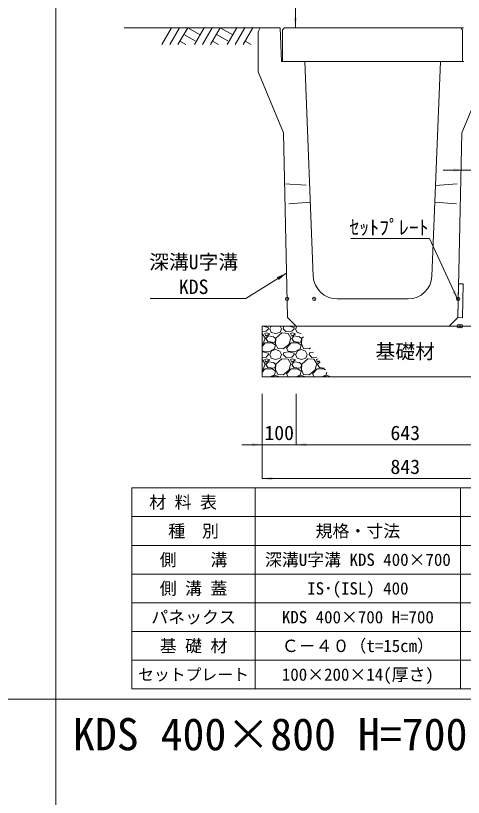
# Model space of a CAD drawing. Units: millimetres at full size. Extents: x 172874 to 217143, y 854931 to 903297.
# Drawn here: x 183556 to 184874, y 865941 to 868247 of the extents above; entities that cross this region are included whole.
import ezdxf
from ezdxf.enums import TextEntityAlignment as Align

# ---------------------------------------------------------------- set-up
doc = ezdxf.new("R2010")
doc.units = ezdxf.units.MM
doc.header["$LTSCALE"] = 20
doc.header["$PDMODE"] = 32
doc.header["$PDSIZE"] = 10
doc.linetypes.add('USER2', pattern=[4.7625, 3.175, -1.5875])
for name, color, linetype, lineweight in [('0_2', 7, 'Continuous', 20), ('Defpoints_3', 8, 'Continuous', 0), ('セットプレート', 3, 'Continuous', 13), ('図枠', 5, 'Continuous', 13), ('基礎材', 7, 'Continuous', 15), ('寸法・材料表', 7, 'Continuous', 13), ('寸法線', 7, 'Continuous', 13), ('引出線', 4, 'Continuous', 13), ('本体', 2, 'Continuous', 13), ('補助線', 8, 'Continuous', 13), ('ﾊｯﾁﾝｸﾞ', 7, 'Continuous', 5)]:
    doc.layers.add(name, color=color, linetype=linetype, lineweight=lineweight)
doc.layers.add('文字', color=7, linetype='Continuous')
doc.styles.add('ＭＳ ゴシック', font='')
doc.styles.get('ＭＳ ゴシック').set_extended_font_data('MS Gothic')

# ---------------------------------------------------------------- blocks, each defined once
blk = doc.blocks.new('filled_arrow')
at = {"color": 0, "linetype": 'Continuous', "lineweight": -2}
blk.add_solid([(7.5, 1.25), (0, 0), (7.5, -1.25)], dxfattribs=at)

msp = doc.modelspace()

# ---------------------------------------------------------------- linework, layer by layer
at = {"layer": '0_2'}
msp.add_line((184275.7, 868211.42), (183875.7, 868211.42), dxfattribs=at)
at = {"layer": 'Defpoints_3'}
for p, q in [((183898.25, 866854.4), (185837.15, 866854.4)), ((183898.25, 866854.4), (183898.25, 866769.22)), ((184261.25, 866854.4), (184261.25, 866769.22)), ((184866.25, 866854.4), (184866.25, 866769.22))]:
    msp.add_line(p, q, dxfattribs=at)
at = {"layer": 'セットプレート'}
msp.add_lwpolyline([(184858.02, 867356.42), (184872.02, 867356.12), (184874.16, 867456.09), (184860.16, 867456.39)], close=True, dxfattribs=at)
at = {"layer": '図枠'}
for p, q in [((183674.21, 874031.02), (183674.21, 854931.02)), ((172874.21, 866231.02), (193274.21, 866231.02))]:
    msp.add_line(p, q, dxfattribs=at)
at = {"layer": '基礎材'}
for p, q in [((184281.92, 867331.42), (185124.7, 867331.42)), ((184281.92, 867331.42), (184281.92, 867181.42)), ((184281.92, 867181.42), (185124.7, 867181.42))]:
    msp.add_line(p, q, dxfattribs=at)
at = {"layer": '寸法・材料表'}
for p, q in [((183898.25, 866769.22), (185837.15, 866769.22)), ((183898.25, 866769.22), (183898.25, 866261.02)), ((184261.25, 866769.22), (184261.25, 866261.02)), ((184866.25, 866769.22), (184866.25, 866261.02)), ((183898.25, 866684.52), (185837.15, 866684.52)), ((183898.25, 866599.82), (185837.15, 866599.82)), ((183898.25, 866515.12), (185837.15, 866515.12)), ((183898.25, 866430.42), (185837.15, 866430.42)), ((183898.25, 866345.72), (185837.15, 866345.72)), ((183898.25, 866261.02), (185837.15, 866261.02))]:
    msp.add_line(p, q, dxfattribs=at)
at = {"layer": '寸法線'}
for p, q in [((184379.7, 868211.42), (184379.7, 868911.42)), ((184874.7, 868211.42), (184379.7, 868211.42)), ((185004.7, 867791.42), (184814.7, 867791.42)), ((184281.92, 867131.42), (184281.92, 866981.42)), ((184281.92, 867131.42), (184281.92, 866881.42)), ((184381.92, 867131.42), (184381.92, 866981.42)), ((184381.92, 867131.42), (184381.92, 866981.42)), ((184221.92, 866981.42), (184441.92, 866981.42)), ((184381.92, 866981.42), (185024.7, 866981.42)), ((185124.7, 866881.42), (184281.92, 866881.42))]:
    msp.add_line(p, q, dxfattribs=at)
at = {"layer": '引出線'}
for points in [[(184859.09, 867406.4), (184774.26, 867589.87), (184542.89, 867589.87)], [(184353.58, 867487.24), (184233.37, 867412.95), (183951.84, 867412.95)]]:
    msp.add_lwpolyline(points, dxfattribs=at)
at = {"layer": '本体'}
for p, q in [((184275.7, 868211.42), (184269.7, 868199.42)), ((184269.7, 868199.42), (184269.7, 868081.42)), ((184275.7, 868211.42), (184334.7, 868211.42)), ((184334.7, 868211.42), (184338.7, 868111.42)), ((184338.7, 868111.42), (184407.2, 868111.42)), ((184407.2, 868111.42), (184432.51, 867478.62)), ((184807.2, 868111.42), (184781.89, 867478.62)), ((184807.2, 868111.42), (184875.7, 868111.42)), ((184269.7, 868081.42), (184344.7, 867901.42)), ((184944.7, 868081.42), (184869.7, 867901.42)), ((184344.7, 867901.42), (184356.38, 867356.42)), ((184869.7, 867901.42), (184858.02, 867356.42)), ((184502.46, 867411.42), (184711.95, 867411.42)), ((184356.38, 867356.42), (184381.92, 867331.42)), ((184832.49, 867331.42), (184858.02, 867356.42)), ((184381.92, 867331.42), (184832.49, 867331.42))]:
    msp.add_line(p, q, dxfattribs=at)
at = {"layer": '本体', "linetype": 'USER2'}
for p, q in [((184347.92, 867751.42), (184421.8, 867746.42)), ((184792.6, 867746.42), (184866.49, 867751.42)), ((184423.8, 867696.42), (184349.2, 867691.42)), ((184790.6, 867696.42), (184865.2, 867691.42))]:
    msp.add_line(p, q, dxfattribs=at)
at = {"layer": '本体', "lineweight": 20}
msp.add_lwpolyline([(184342.2, 868205.42), (184347.2, 868211.42), (184867.2, 868211.42), (184872.2, 868205.42), (184872.2, 868111.42), (184342.2, 868111.42)], close=True, dxfattribs=at)
at = {"layer": '本体'}
for centre, start, end in [((184502.46, 867481.42), 182.29061, 270), ((184711.95, 867481.42), 270, 357.70939)]:
    msp.add_arc(centre, 70, start, end, dxfattribs=at)
at = {"layer": '補助線'}
for p in [(184355.2, 867411.42), (184435.2, 867411.42), (184859.2, 867411.42), (184860.7, 867331.42), (184867.7, 867331.42), (184867.7, 867331.42)]:
    msp.add_point(p, dxfattribs=at)
at = {"layer": 'ﾊｯﾁﾝｸﾞ', "lineweight": 9}
for p, q in [((184015.14, 868211.42), (183986.49, 868161.8)), ((184038.76, 868211.42), (184010.11, 868161.8)), ((184062.39, 868211.42), (184033.74, 868161.8)), ((184062.39, 868211.42), (184098.95, 868190.31)), ((184111.14, 868211.42), (184082.49, 868161.8)), ((184134.76, 868211.42), (184106.11, 868161.8)), ((184158.38, 868211.42), (184129.74, 868161.8)), ((184158.38, 868211.42), (184194.95, 868190.31)), ((184207.14, 868211.42), (184178.49, 868161.8)), ((184230.76, 868211.42), (184202.11, 868161.8)), ((184254.38, 868211.42), (184225.74, 868161.8)), ((184050.96, 868191.64), (184084.38, 868172.35)), ((184146.96, 868191.64), (184180.38, 868172.35)), ((184039.54, 868171.85), (184056.95, 868161.8)), ((184135.54, 868171.85), (184152.96, 868161.8)), ((184231.54, 868171.85), (184248.95, 868161.8))]:
    msp.add_line(p, q, dxfattribs=at)
at = {"layer": 'ﾊｯﾁﾝｸﾞ'}
for p, q in [((184284.22, 867331.19), (184281.92, 867330.95)), ((184299.46, 867327.38), (184284.22, 867331.19)), ((184300.22, 867323.57), (184293.36, 867315.95)), ((184300.22, 867323.57), (184299.46, 867327.38)), ((184304.03, 867323.57), (184308.6, 867312.9)), ((184304.79, 867323.57), (184308.16, 867331.42)), ((184334.51, 867312.9), (184338.32, 867323.57)), ((184334.7, 867331.42), (184338.32, 867323.57)), ((184343.65, 867323.57), (184345.94, 867329.67)), ((184352.04, 867314.43), (184343.65, 867323.57)), ((184360.42, 867331.19), (184345.94, 867329.67)), ((184375.66, 867327.38), (184360.42, 867331.19)), ((184376.42, 867323.57), (184369.56, 867315.95)), ((184376.42, 867323.57), (184375.66, 867327.38)), ((184380.23, 867323.57), (184384.8, 867312.9)), ((184380.99, 867323.57), (184383.4, 867329.19)), ((184293.36, 867315.95), (184281.92, 867314.96)), ((184281.93, 867309.86), (184281.92, 867309.86)), ((184290.31, 867296.14), (184281.93, 867309.86)), ((184294.89, 867311.38), (184289.55, 867309.09)), ((184289.55, 867309.09), (184292.6, 867301.47)), ((184292.6, 867301.47), (184304.03, 867308.33)), ((184300.22, 867302.24), (184292.6, 867294.62)), ((184304.03, 867308.33), (184294.89, 867311.38)), ((184315.46, 867299.95), (184300.22, 867302.24)), ((184308.6, 867312.9), (184321.56, 867309.09)), ((184321.56, 867294.62), (184315.46, 867299.95)), ((184321.56, 867309.09), (184334.51, 867312.9)), ((184339.84, 867311.38), (184322.32, 867295.38)), ((184358.13, 867309.86), (184339.84, 867311.38)), ((184369.56, 867315.95), (184352.04, 867314.43)), ((184366.51, 867296.14), (184358.13, 867309.86)), ((184371.09, 867311.38), (184365.75, 867309.09)), ((184365.75, 867309.09), (184368.8, 867301.47)), ((184368.8, 867301.47), (184380.23, 867308.33)), ((184376.42, 867302.24), (184368.8, 867294.62)), ((184380.23, 867308.33), (184371.09, 867311.38)), ((184391.66, 867299.95), (184376.42, 867302.24)), ((184384.8, 867312.9), (184396.57, 867309.44)), ((184397.76, 867294.62), (184391.66, 867299.95)), ((184403.13, 867299.59), (184398.52, 867295.38)), ((184281.92, 867271.48), (184291.08, 867281.66)), ((184281.92, 867275.31), (184284.22, 867277.09)), ((184284.22, 867277.09), (184290.31, 867296.14)), ((184291.08, 867281.66), (184310.89, 867281.66)), ((184292.6, 867294.62), (184298.7, 867285.47)), ((184298.7, 867285.47), (184317.75, 867283.19)), ((184310.89, 867281.66), (184320.79, 867274.8)), ((184317.75, 867283.19), (184321.56, 867290.04)), ((184320.79, 867274.8), (184317.75, 867264.14)), ((184322.32, 867295.38), (184321.56, 867279.38)), ((184321.56, 867290.04), (184321.56, 867294.62)), ((184321.56, 867279.38), (184327.65, 867264.9)), ((184343.65, 867264.14), (184360.42, 867277.09)), ((184353.56, 867266.42), (184367.28, 867281.66)), ((184360.42, 867277.09), (184366.51, 867296.14)), ((184367.28, 867281.66), (184387.09, 867281.66)), ((184368.8, 867294.62), (184374.9, 867285.47)), ((184374.9, 867285.47), (184393.95, 867283.19)), ((184387.09, 867281.66), (184396.99, 867274.8)), ((184393.95, 867283.19), (184397.76, 867290.04)), ((184396.99, 867274.8), (184393.95, 867264.14)), ((184398.52, 867295.38), (184397.76, 867279.38)), ((184397.76, 867290.04), (184397.76, 867294.62)), ((184397.76, 867279.38), (184403.85, 867264.9)), ((184282.69, 867257.28), (184281.92, 867258.61)), ((184284.22, 867254.99), (184281.92, 867254.75)), ((184301.74, 867255.75), (184282.69, 867257.28)), ((184299.46, 867251.18), (184284.22, 867254.99)), ((184317.75, 867264.14), (184301.74, 867255.75)), ((184304.79, 867247.37), (184309.36, 867258.04)), ((184309.36, 867258.04), (184321.56, 867261.85)), ((184321.56, 867261.85), (184333.75, 867257.28)), ((184327.65, 867264.9), (184343.65, 867264.14)), ((184333.75, 867257.28), (184338.32, 867247.37)), ((184343.65, 867247.37), (184345.94, 867253.47)), ((184360.42, 867254.99), (184345.94, 867253.47)), ((184358.89, 867257.28), (184353.56, 867266.42)), ((184377.94, 867255.75), (184358.89, 867257.28)), ((184375.66, 867251.18), (184360.42, 867254.99)), ((184393.95, 867264.14), (184377.94, 867255.75)), ((184380.99, 867247.37), (184385.56, 867258.04)), ((184385.56, 867258.04), (184397.76, 867261.85)), ((184397.76, 867261.85), (184409.95, 867257.28)), ((184403.85, 867264.9), (184419.85, 867264.14)), ((184409.95, 867257.28), (184414.52, 867247.37)), ((184419.85, 867264.14), (184424.42, 867267.66)), ((184419.85, 867247.37), (184422.14, 867253.47)), ((184433.11, 867254.62), (184422.14, 867253.47)), ((184293.36, 867239.75), (184281.92, 867238.76)), ((184281.93, 867233.66), (184281.92, 867233.66)), ((184290.31, 867219.94), (184281.93, 867233.66)), ((184294.89, 867235.18), (184289.55, 867232.89)), ((184289.55, 867232.89), (184292.6, 867225.27)), ((184292.6, 867225.27), (184304.03, 867232.13)), ((184300.22, 867247.37), (184293.36, 867239.75)), ((184304.03, 867232.13), (184294.89, 867235.18)), ((184300.22, 867247.37), (184299.46, 867251.18)), ((184304.03, 867247.37), (184308.6, 867236.7)), ((184308.6, 867236.7), (184321.56, 867232.89)), ((184321.56, 867232.89), (184334.51, 867236.7)), ((184339.84, 867235.18), (184322.32, 867219.18)), ((184334.51, 867236.7), (184338.32, 867247.37)), ((184358.13, 867233.66), (184339.84, 867235.18)), ((184352.04, 867238.23), (184343.65, 867247.37)), ((184369.56, 867239.75), (184352.04, 867238.23)), ((184366.51, 867219.94), (184358.13, 867233.66)), ((184371.09, 867235.18), (184365.75, 867232.89)), ((184365.75, 867232.89), (184368.8, 867225.27)), ((184368.8, 867225.27), (184380.23, 867232.13)), ((184376.42, 867247.37), (184369.56, 867239.75)), ((184380.23, 867232.13), (184371.09, 867235.18)), ((184376.42, 867247.37), (184375.66, 867251.18)), ((184380.23, 867247.37), (184384.8, 867236.7)), ((184384.8, 867236.7), (184397.76, 867232.89)), ((184397.76, 867232.89), (184410.71, 867236.7)), ((184416.04, 867235.18), (184398.52, 867219.18)), ((184410.71, 867236.7), (184414.52, 867247.37)), ((184434.33, 867233.66), (184416.04, 867235.18)), ((184428.24, 867238.23), (184419.85, 867247.37)), ((184443.18, 867239.53), (184428.24, 867238.23)), ((184442.71, 867219.94), (184434.33, 867233.66)), ((184446.34, 867234.78), (184441.95, 867232.89)), ((184441.95, 867232.89), (184445, 867225.27)), ((184445, 867225.27), (184450.49, 867228.57)), ((184281.92, 867195.28), (184291.08, 867205.46)), ((184284.22, 867200.89), (184290.31, 867219.94)), ((184291.08, 867205.46), (184310.89, 867205.46)), ((184300.22, 867226.04), (184292.6, 867218.42)), ((184292.6, 867218.42), (184298.7, 867209.27)), ((184298.7, 867209.27), (184317.75, 867206.99)), ((184315.46, 867223.75), (184300.22, 867226.04)), ((184310.89, 867205.46), (184320.79, 867198.6)), ((184321.56, 867218.42), (184315.46, 867223.75)), ((184317.75, 867206.99), (184321.56, 867213.84)), ((184322.32, 867219.18), (184321.56, 867203.18)), ((184321.56, 867213.84), (184321.56, 867218.42)), ((184353.56, 867190.22), (184367.28, 867205.46)), ((184360.42, 867200.89), (184366.51, 867219.94)), ((184367.28, 867205.46), (184387.09, 867205.46)), ((184376.42, 867226.04), (184368.8, 867218.42)), ((184368.8, 867218.42), (184374.9, 867209.27)), ((184374.9, 867209.27), (184393.95, 867206.99)), ((184391.66, 867223.75), (184376.42, 867226.04)), ((184387.09, 867205.46), (184396.99, 867198.6)), ((184397.76, 867218.42), (184391.66, 867223.75)), ((184393.95, 867206.99), (184397.76, 867213.84)), ((184398.52, 867219.18), (184397.76, 867203.18)), ((184397.76, 867213.84), (184397.76, 867218.42)), ((184429.76, 867190.22), (184443.48, 867205.46)), ((184436.62, 867200.89), (184442.71, 867219.94)), ((184443.48, 867205.46), (184463.29, 867205.46)), ((184452.35, 867225.77), (184445, 867218.42)), ((184445, 867218.42), (184451.1, 867209.27)), ((184451.1, 867209.27), (184464.41, 867207.67)), ((184463.29, 867205.46), (184468.12, 867202.12)), ((184281.92, 867199.11), (184284.22, 867200.89)), ((184282.49, 867181.42), (184281.92, 867182.41)), ((184317.75, 867187.94), (184305.31, 867181.42)), ((184309.36, 867181.84), (184321.56, 867185.65)), ((184320.79, 867198.6), (184317.75, 867187.94)), ((184321.56, 867203.18), (184327.65, 867188.7)), ((184321.56, 867185.65), (184332.84, 867181.42)), ((184327.65, 867188.7), (184343.65, 867187.94)), ((184343.65, 867187.94), (184360.42, 867200.89)), ((184358.69, 867181.42), (184353.56, 867190.22)), ((184393.95, 867187.94), (184381.51, 867181.42)), ((184385.56, 867181.84), (184397.76, 867185.65)), ((184396.99, 867198.6), (184393.95, 867187.94)), ((184397.76, 867203.18), (184403.85, 867188.7)), ((184397.76, 867185.65), (184409.04, 867181.42)), ((184403.85, 867188.7), (184419.85, 867187.94)), ((184419.85, 867187.94), (184436.62, 867200.89)), ((184434.89, 867181.42), (184429.76, 867190.22)), ((184470.15, 867187.94), (184457.71, 867181.42)), ((184461.76, 867181.84), (184473.96, 867185.65)), ((184472.37, 867195.73), (184470.15, 867187.94)), ((184473.96, 867185.65), (184480.81, 867183.08)), ((184309.18, 867181.42), (184309.36, 867181.84)), ((184385.38, 867181.42), (184385.56, 867181.84)), ((184461.58, 867181.42), (184461.76, 867181.84))]:
    msp.add_line(p, q, dxfattribs=at)

# ---------------------------------------------------------------- block references
at = {"layer": '寸法線', "xscale": 4, "yscale": 4}
for p, rotation in [((184379.7, 868211.42), 90), ((184874.7, 867791.42), 180), ((184281.92, 866981.42), 180)]:
    msp.add_blockref('filled_arrow', p, dxfattribs=dict(at, rotation=rotation))
for p in [(184381.92, 866981.42), (184381.92, 866981.42), (184281.92, 866881.42)]:
    msp.add_blockref('filled_arrow', p, dxfattribs=at)
at = {"layer": '引出線', "xscale": 4, "yscale": 4}
for p, rotation in [((184353.58, 867487.24), 211.7), ((184859.09, 867406.4), 114.8)]:
    msp.add_blockref('filled_arrow', p, dxfattribs=dict(at, rotation=rotation))

# ---------------------------------------------------------------- texts
at = {"layer": '寸法・材料表', "style": 'ＭＳ ゴシック'}
msp.add_text('\u3000材 料 表', height=36.55, dxfattribs=at).set_placement((183899.41, 866811.81), align=Align.MIDDLE_LEFT)
for s, height, p in [('種\u3000別', 36.55, (184079.75, 866726.87)), ('規格・寸法', 36.55, (184563.75, 866726.87)), ('側\u3000\u3000溝', 36.55, (184079.75, 866642.17)), ('深溝U字溝 KDS 400×700', 36.55, (184563.75, 866642.17)), ('側 溝 蓋', 36.55, (184079.75, 866557.47)), ('IS･(ISL) 400', 36.55, (184563.75, 866557.47)), ('パネックス', 36.55, (184079.75, 866472.77)), ('KDS 400×700 H=700', 36.55, (184563.75, 866472.77)), ('基 礎 材', 36.55, (184079.75, 866388.07)), ('Ｃ－４０（t=15cm）', 36.55, (184563.75, 866388.07)), ('セットプレート', 34.18, (184079.75, 866303.37)), ('100×200×14(厚さ)', 36.55, (184563.75, 866303.37))]:
    msp.add_text(s, height=height, dxfattribs=at).set_placement(p, align=Align.MIDDLE_CENTER)
at = {"layer": '寸法線', "style": 'ＭＳ ゴシック'}
for s, p in [('基礎材', (184703.31, 867256.42)), ('100', (184331.92, 867016.42)), ('643', (184703.31, 867016.42)), ('843', (184703.31, 866916.42))]:
    msp.add_text(s, height=42.72, dxfattribs=at).set_placement(p, align=Align.MIDDLE_CENTER)
at = {"layer": '引出線', "style": 'ＭＳ ゴシック'}
msp.add_text('ｾｯﾄﾌﾟﾚｰﾄ', height=42.72, dxfattribs=at).set_placement((184772.01, 867643.87), align=Align.TOP_RIGHT)
for s, p in [('深溝U字溝', (183948.99, 867486.19)), ('KDS', (184036.4, 867413.07))]:
    msp.add_text(s, height=42.72, dxfattribs=at).set_placement(p, align=Align.BOTTOM_LEFT)
at = {"layer": '文字', "style": 'ＭＳ ゴシック'}
msp.add_text('KDS 400×800 H=700', height=94.94, dxfattribs=at).set_placement((183724.21, 866051.52), align=Align.BOTTOM_LEFT)

doc.saveas('drawing.dxf')
